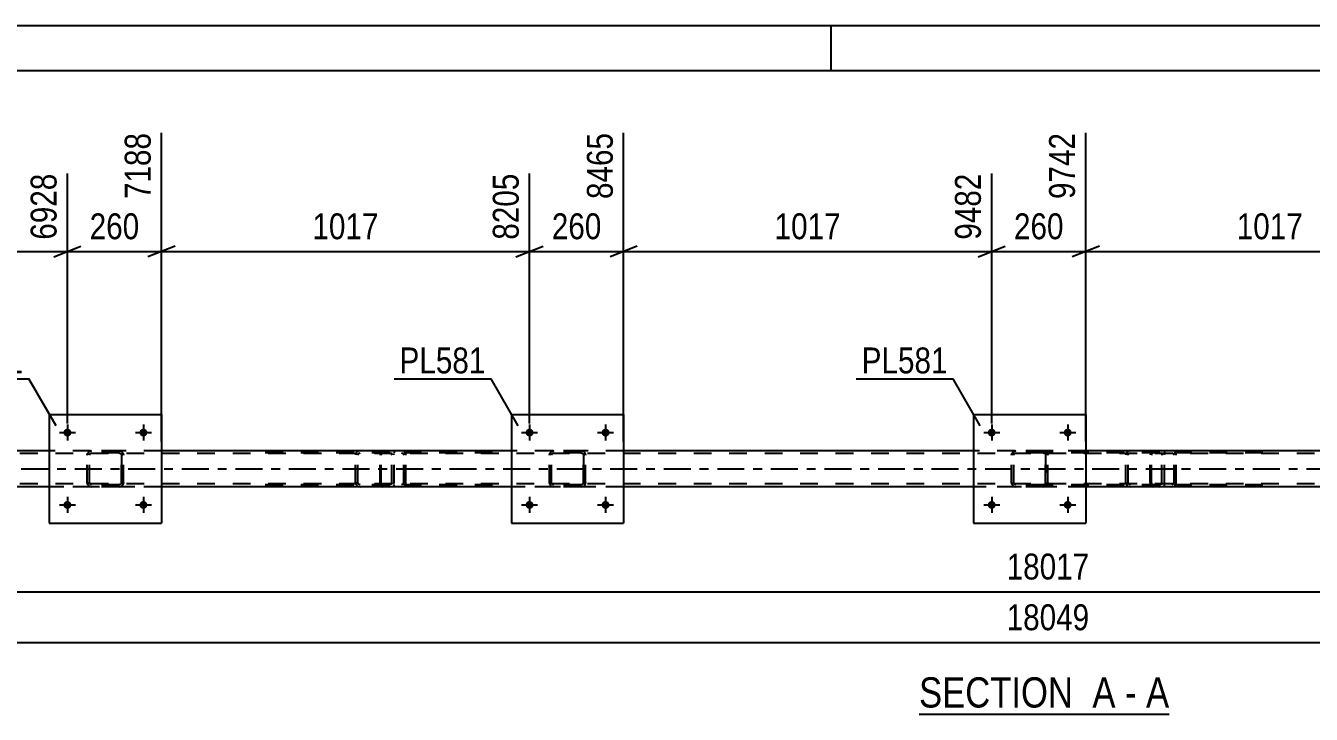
# Model space of a CAD drawing. Header units: millimetres. Extents: x 0 to 841, y 0 to 594.
# Drawn here: x 332 to 474.1, y 517.8 to 594 of the extents above; entities that cross this region are included whole.
import ezdxf

# ---------------------------------------------------------------- set-up
doc = ezdxf.new("R2010")
doc.units = ezdxf.units.MM
doc.linetypes.add('DXK_LINE_DOT2', pattern=[3.9198, 1.9599, -1.9599])
doc.linetypes.add('DXK_LINE_DOT3', pattern=[5.9187, 2.979, -0.9799, 0.9799, -0.9799])
doc.styles.add('Arial Narrow', font='ARIALN.TTF', dxfattribs={"height": 0.2})

# ---------------------------------------------------------------- blocks, each defined once
blk = doc.blocks.new('Unknown-247343161-1137')
at = {"color": 5, "linetype": 'Continuous'}
for p, q in [((841, 594), (0, 594)), ((421, 589), (421, 594)), ((836, 589), (5, 589))]:
    blk.add_line(p, q, dxfattribs=at)
blk = doc.blocks.new('Unknown-247343161-11 - 2302')
at = {"color": 6, "linetype": 'Continuous'}
blk.add_line((430.73, 517.83), (458.37, 517.83), dxfattribs=at)
at = {"color": 0, "linetype": 'Continuous'}
for points in [[(448.84, 518.58), (448.84, 522.08), (430.73, 522.08), (430.73, 518.58)], [(452.44, 518.58), (452.44, 522.08), (449.89, 522.08), (449.89, 518.58)], [(454.77, 518.58), (454.77, 522.08), (453.49, 522.08), (453.49, 518.58)], [(458.37, 518.58), (458.37, 522.08), (455.82, 522.08), (455.82, 518.58)]]:
    blk.add_wipeout(points, dxfattribs=at)
at = {"color": 7, "linetype": 'Continuous', "style": 'Arial Narrow'}
for s, p in [('SECTION ', (430.73, 518.58)), ('A', (449.89, 518.58)), ('A', (455.82, 518.58)), ('-', (453.49, 518.58))]:
    blk.add_text(s, height=3.34, dxfattribs=at).set_placement(p)
blk = doc.blocks.new('Part-247343161-26466 - 2302')
at = {"color": 7, "linetype": 'DXK_LINE_DOT2'}
for p, q in [((780.17, 546.67), (118.42, 546.67)), ((347, 546.99), (334.6, 546.99)), ((398.08, 546.99), (385.68, 546.99)), ((449.16, 546.99), (436.76, 546.99)), ((780.17, 543.31), (118.42, 543.31)), ((755.64, 542.99), (118.42, 542.99)), ((347, 542.99), (334.6, 542.99)), ((398.08, 542.99), (385.68, 542.99)), ((449.16, 542.99), (436.76, 542.99))]:
    blk.add_line(p, q, dxfattribs=at)
at = {"color": 2, "linetype": 'Continuous'}
for p, q in [((334.6, 546.99), (295.92, 546.99)), ((385.68, 546.99), (347, 546.99)), ((436.76, 546.99), (398.08, 546.99)), ((487.84, 546.99), (449.16, 546.99)), ((334.6, 542.99), (295.92, 542.99)), ((385.68, 542.99), (347, 542.99)), ((436.76, 542.99), (398.08, 542.99)), ((487.84, 542.99), (449.16, 542.99))]:
    blk.add_line(p, q, dxfattribs=at)
at = {"color": 7, "linetype": 'DXK_LINE_DOT3'}
blk.add_line((118.42, 544.99), (780.17, 544.99), dxfattribs=at)
blk = doc.blocks.new('Part-247343161-26350 - 2302')
at = {"color": 7, "linetype": 'DXK_LINE_DOT2'}
for p, q in [((372.19, 546.99), (357.21, 546.99)), ((372.19, 546.75), (357.21, 546.75)), ((368.48, 546.64), (368.45, 546.51)), ((368.45, 543.47), (368.45, 546.51)), ((368.49, 546.69), (368.48, 546.64)), ((368.7, 546.51), (368.72, 546.6)), ((368.7, 543.47), (368.7, 546.51)), ((368.72, 546.6), (368.78, 546.68)), ((368.96, 546.99), (368.76, 546.95)), ((368.78, 546.68), (368.86, 546.73)), ((368.86, 546.73), (368.96, 546.75)), ((372.39, 546.95), (372.19, 546.99)), ((372.19, 546.75), (372.29, 546.73)), ((372.29, 546.73), (372.37, 546.68)), ((372.37, 546.68), (372.43, 546.6)), ((372.43, 546.6), (372.45, 546.51)), ((372.45, 543.47), (372.45, 546.51)), ((372.68, 546.64), (372.67, 546.69)), ((372.7, 546.51), (372.68, 546.64)), ((372.7, 543.47), (372.7, 546.51)), ((372.19, 543.23), (357.21, 543.23)), ((372.19, 542.99), (357.21, 542.99)), ((368.45, 543.47), (368.47, 543.38)), ((368.47, 543.38), (368.49, 543.28)), ((368.72, 543.4), (368.7, 543.47)), ((368.72, 543.37), (368.72, 543.4)), ((368.78, 543.3), (368.72, 543.37)), ((368.76, 543.02), (368.96, 542.99)), ((368.86, 543.24), (368.78, 543.3)), ((368.96, 543.23), (368.86, 543.24)), ((372.29, 543.24), (372.19, 543.23)), ((372.19, 542.99), (372.39, 543.02)), ((372.37, 543.3), (372.29, 543.24)), ((372.43, 543.37), (372.37, 543.3)), ((372.43, 543.37), (372.44, 543.4)), ((372.44, 543.4), (372.45, 543.47)), ((372.67, 543.28), (372.69, 543.38)), ((372.69, 543.38), (372.7, 543.47))]:
    blk.add_line(p, q, dxfattribs=at)
for centre, start, end in [((368.94, 546.49), 110.7583, 155.68), ((368.94, 543.49), 204.32, 249.2417)]:
    blk.add_arc(centre, 0.496, start, end, dxfattribs=at)
blk = doc.blocks.new('Part-247343161-26351 - 2302')
at = {"color": 7, "linetype": 'DXK_LINE_DOT2'}
for p, q in [((457.33, 546.99), (442.34, 546.99)), ((457.33, 546.75), (442.34, 546.75)), ((453.61, 546.64), (453.58, 546.51)), ((453.58, 543.47), (453.58, 546.51)), ((453.62, 546.69), (453.61, 546.64)), ((453.84, 546.51), (453.86, 546.6)), ((453.84, 543.47), (453.84, 546.51)), ((453.86, 546.6), (453.91, 546.68)), ((454.09, 546.99), (453.9, 546.95)), ((453.91, 546.68), (454, 546.73)), ((454, 546.73), (454.09, 546.75)), ((457.52, 546.95), (457.33, 546.99)), ((457.33, 546.75), (457.43, 546.73)), ((457.43, 546.73), (457.51, 546.68)), ((457.51, 546.68), (457.56, 546.6)), ((457.56, 546.6), (457.58, 546.51)), ((457.58, 543.47), (457.58, 546.51)), ((457.81, 546.64), (457.8, 546.69)), ((457.84, 546.51), (457.81, 546.64)), ((457.84, 543.47), (457.84, 546.51)), ((457.33, 543.23), (442.34, 543.23)), ((457.33, 542.99), (442.34, 542.99)), ((453.58, 543.47), (453.6, 543.38)), ((453.6, 543.38), (453.62, 543.28)), ((453.85, 543.4), (453.84, 543.47)), ((453.86, 543.37), (453.85, 543.4)), ((453.91, 543.3), (453.86, 543.37)), ((453.9, 543.02), (454.09, 542.99)), ((454, 543.24), (453.91, 543.3)), ((454.09, 543.23), (454, 543.24)), ((457.43, 543.24), (457.33, 543.23)), ((457.33, 542.99), (457.52, 543.02)), ((457.51, 543.3), (457.43, 543.24)), ((457.56, 543.37), (457.51, 543.3)), ((457.56, 543.37), (457.57, 543.4)), ((457.57, 543.4), (457.58, 543.47)), ((457.8, 543.28), (457.82, 543.38)), ((457.82, 543.38), (457.84, 543.47))]:
    blk.add_line(p, q, dxfattribs=at)
for centre, start, end in [((454.07, 546.49), 110.7583, 155.68), ((454.07, 543.49), 204.32, 249.2417)]:
    blk.add_arc(centre, 0.496, start, end, dxfattribs=at)
blk = doc.blocks.new('Bolt-247343161-26483 - 2302')
at = {"linetype": 'Continuous'}
for points in [[(439.2, 548.99, -1), (438.32, 548.99, -1)], [(447.6, 548.99, -1), (446.72, 548.99, -1)]]:
    blk.add_hatch(color=1, dxfattribs=at).paths.add_polyline_path(points)
at = {"color": 1, "linetype": 'Continuous'}
for p, q in [((437.88, 548.99), (439.64, 548.99)), ((438.76, 549.87), (438.76, 548.11)), ((446.28, 548.99), (448.04, 548.99)), ((447.16, 549.87), (447.16, 548.11))]:
    blk.add_line(p, q, dxfattribs=at)
blk = doc.blocks.new('Bolt-247343161-26478 - 2302')
at = {"linetype": 'Continuous'}
for points in [[(337.04, 540.99, -1), (336.16, 540.99, -1)], [(345.44, 540.99, -1), (344.56, 540.99, -1)]]:
    blk.add_hatch(color=1, dxfattribs=at).paths.add_polyline_path(points)
at = {"color": 1, "linetype": 'Continuous'}
for p, q in [((336.6, 541.87), (336.6, 540.11)), ((345, 541.87), (345, 540.11)), ((335.72, 540.99), (337.48, 540.99)), ((344.12, 540.99), (345.88, 540.99))]:
    blk.add_line(p, q, dxfattribs=at)
blk = doc.blocks.new('Part-247343161-26358 - 2302')
at = {"color": 7, "linetype": 'DXK_LINE_DOT2'}
for p, q in [((371.18, 546.69), (371.16, 546.51)), ((371.16, 543.47), (371.16, 546.51)), ((371.24, 546.85), (371.18, 546.69)), ((371.32, 546.95), (371.24, 546.85)), ((371.29, 546.51), (371.3, 546.6)), ((371.29, 543.47), (371.29, 546.51)), ((371.3, 546.6), (371.33, 546.68)), ((371.43, 546.99), (371.32, 546.95)), ((371.33, 546.68), (371.38, 546.73)), ((371.38, 546.73), (371.43, 546.75)), ((383.58, 546.99), (371.43, 546.99)), ((383.58, 546.75), (371.43, 546.75)), ((372.7, 546.99), (372.7, 546.75)), ((373.71, 546.95), (373.52, 546.99)), ((373.52, 546.75), (373.62, 546.73)), ((373.62, 546.73), (373.7, 546.68)), ((373.7, 546.68), (373.75, 546.6)), ((373.75, 546.6), (373.77, 546.51)), ((373.77, 543.47), (373.77, 546.51)), ((373.99, 546.64), (373.98, 546.69)), ((374.02, 546.51), (373.99, 546.64)), ((374.02, 543.47), (374.02, 546.51)), ((371.16, 543.47), (371.18, 543.28)), ((371.18, 543.28), (371.24, 543.13)), ((371.24, 543.13), (371.32, 543.02)), ((371.3, 543.37), (371.29, 543.47)), ((371.33, 543.3), (371.3, 543.37)), ((371.32, 543.02), (371.43, 542.99)), ((371.38, 543.24), (371.33, 543.3)), ((371.43, 543.23), (371.38, 543.24)), ((383.58, 543.23), (371.43, 543.23)), ((383.58, 542.99), (371.43, 542.99)), ((372.7, 542.99), (372.7, 543.23)), ((373.62, 543.24), (373.52, 543.23)), ((373.52, 542.99), (373.71, 543.02)), ((373.7, 543.3), (373.62, 543.24)), ((373.75, 543.37), (373.7, 543.3)), ((373.75, 543.37), (373.76, 543.4)), ((373.76, 543.4), (373.77, 543.47)), ((373.98, 543.28), (374, 543.38)), ((374, 543.38), (374.02, 543.47))]:
    blk.add_line(p, q, dxfattribs=at)
blk = doc.blocks.new('Part-247343161-26359 - 2302')
at = {"color": 7, "linetype": 'DXK_LINE_DOT2'}
for p, q in [((456.31, 546.69), (456.29, 546.51)), ((456.29, 543.47), (456.29, 546.51)), ((456.37, 546.85), (456.31, 546.69)), ((456.46, 546.95), (456.37, 546.85)), ((456.43, 546.51), (456.44, 546.6)), ((456.43, 543.47), (456.43, 546.51)), ((456.44, 546.6), (456.47, 546.68)), ((456.56, 546.99), (456.46, 546.95)), ((456.47, 546.68), (456.51, 546.73)), ((456.51, 546.73), (456.56, 546.75)), ((468.72, 546.99), (456.56, 546.99)), ((468.72, 546.75), (456.56, 546.75)), ((457.84, 546.99), (457.84, 546.75)), ((458.85, 546.95), (458.65, 546.99)), ((458.65, 546.75), (458.75, 546.73)), ((458.75, 546.73), (458.83, 546.68)), ((458.83, 546.68), (458.89, 546.6)), ((458.89, 546.6), (458.91, 546.51)), ((458.91, 543.47), (458.91, 546.51)), ((459.13, 546.64), (459.12, 546.69)), ((459.16, 546.51), (459.13, 546.64)), ((459.16, 543.47), (459.16, 546.51)), ((456.29, 543.47), (456.31, 543.28)), ((456.31, 543.28), (456.37, 543.13)), ((456.37, 543.13), (456.46, 543.02)), ((456.44, 543.37), (456.43, 543.47)), ((456.47, 543.3), (456.44, 543.37)), ((456.46, 543.02), (456.56, 542.99)), ((456.51, 543.24), (456.47, 543.3)), ((456.56, 543.23), (456.51, 543.24)), ((468.72, 543.23), (456.56, 543.23)), ((468.72, 542.99), (456.56, 542.99)), ((457.84, 542.99), (457.84, 543.23)), ((458.75, 543.24), (458.65, 543.23)), ((458.65, 542.99), (458.85, 543.02)), ((458.83, 543.3), (458.75, 543.24)), ((458.89, 543.37), (458.83, 543.3)), ((458.89, 543.4), (458.91, 543.47)), ((458.89, 543.37), (458.89, 543.4)), ((459.12, 543.28), (459.14, 543.38)), ((459.14, 543.38), (459.16, 543.47))]:
    blk.add_line(p, q, dxfattribs=at)
blk = doc.blocks.new('Bolt-247343161-26482 - 2302')
at = {"linetype": 'Continuous'}
for points in [[(439.2, 540.99, -1), (438.32, 540.99, -1)], [(447.6, 540.99, -1), (446.72, 540.99, -1)]]:
    blk.add_hatch(color=1, dxfattribs=at).paths.add_polyline_path(points)
at = {"color": 1, "linetype": 'Continuous'}
for p, q in [((438.76, 541.87), (438.76, 540.11)), ((447.16, 541.87), (447.16, 540.11)), ((437.88, 540.99), (439.64, 540.99)), ((446.28, 540.99), (448.04, 540.99))]:
    blk.add_line(p, q, dxfattribs=at)
blk = doc.blocks.new('Part-247343161-26433 - 2302')
at = {"color": 2, "linetype": 'Continuous'}
for p, q in [((334.6, 550.98), (334.6, 538.98)), ((334.6, 550.98), (347, 550.98)), ((347, 550.98), (347, 538.98)), ((334.6, 538.98), (347, 538.98))]:
    blk.add_line(p, q, dxfattribs=at)
blk = doc.blocks.new('Part-247343161-26432 - 2302')
at = {"color": 7, "linetype": 'DXK_LINE_DOT2'}
for p, q in [((338.8, 546.5), (338.83, 546.69)), ((338.83, 546.69), (338.8, 546.5)), ((338.8, 543.46), (338.8, 546.5)), ((338.8, 543.46), (338.8, 546.5)), ((339.04, 546.5), (339.06, 546.6)), ((339.04, 543.46), (339.04, 546.5)), ((339.04, 543.46), (339.04, 546.5)), ((339.06, 546.6), (339.11, 546.67)), ((339.09, 546.95), (339.28, 546.98)), ((339.28, 546.98), (339.09, 546.95)), ((339.11, 546.67), (339.19, 546.73)), ((339.19, 546.73), (339.28, 546.74)), ((342.32, 546.98), (339.28, 546.98)), ((342.32, 546.74), (339.28, 546.74)), ((342.32, 546.98), (342.5, 546.95)), ((342.5, 546.95), (342.32, 546.98)), ((342.32, 546.74), (342.41, 546.73)), ((342.41, 546.73), (342.49, 546.67)), ((342.49, 546.67), (342.54, 546.6)), ((342.54, 546.6), (342.56, 546.5)), ((342.56, 543.46), (342.56, 546.5)), ((342.56, 546.5), (342.56, 543.46)), ((342.76, 546.69), (342.8, 546.5)), ((342.8, 546.5), (342.76, 546.69)), ((342.8, 543.46), (342.8, 546.5)), ((342.8, 543.46), (342.8, 546.5)), ((338.83, 543.28), (338.8, 543.46)), ((338.8, 543.46), (338.83, 543.28)), ((339.06, 543.37), (339.04, 543.46)), ((339.11, 543.3), (339.06, 543.37)), ((339.28, 542.98), (339.09, 543.02)), ((339.09, 543.02), (339.28, 542.98)), ((339.19, 543.24), (339.11, 543.3)), ((339.28, 543.22), (339.19, 543.24)), ((342.32, 543.22), (339.28, 543.22)), ((342.32, 542.98), (339.28, 542.98)), ((342.41, 543.24), (342.32, 543.22)), ((342.5, 543.02), (342.32, 542.98)), ((342.32, 542.98), (342.5, 543.02)), ((342.49, 543.3), (342.41, 543.24)), ((342.54, 543.37), (342.49, 543.3)), ((342.56, 543.46), (342.54, 543.37)), ((342.8, 543.46), (342.76, 543.28)), ((342.76, 543.28), (342.8, 543.46))]:
    blk.add_line(p, q, dxfattribs=at)
at = {"color": 7, "linetype": 'DXK_LINE_DOT3'}
blk.add_line((340.8, 544.98), (340.8, 544.98), dxfattribs=at)
at = {"color": 7, "linetype": 'DXK_LINE_DOT2'}
for centre, start, end in [((339.28, 546.5), 112.5, 157.5), ((339.28, 546.5), 112.5, 157.5), ((342.32, 546.5), 22.5, 67.5), ((342.32, 546.5), 22.5, 67.5), ((339.28, 543.46), 202.5, 247.5), ((339.28, 543.46), 202.5, 247.5), ((342.32, 543.46), 292.5, 337.5), ((342.32, 543.46), 292.5, 337.5)]:
    blk.add_arc(centre, 0.48, start, end, dxfattribs=at)
blk = doc.blocks.new('Part-247343161-26434 - 2302')
at = {"color": 7, "linetype": 'DXK_LINE_DOT2'}
for p, q in [((389.88, 546.5), (389.91, 546.69)), ((389.91, 546.69), (389.88, 546.5)), ((389.88, 543.46), (389.88, 546.5)), ((389.88, 543.46), (389.88, 546.5)), ((390.12, 546.5), (390.14, 546.6)), ((390.12, 543.46), (390.12, 546.5)), ((390.12, 543.46), (390.12, 546.5)), ((390.14, 546.6), (390.19, 546.67)), ((390.17, 546.95), (390.36, 546.98)), ((390.36, 546.98), (390.17, 546.95)), ((390.19, 546.67), (390.27, 546.73)), ((390.27, 546.73), (390.36, 546.74)), ((393.4, 546.98), (390.36, 546.98)), ((393.4, 546.74), (390.36, 546.74)), ((393.4, 546.98), (393.58, 546.95)), ((393.58, 546.95), (393.4, 546.98)), ((393.4, 546.74), (393.49, 546.73)), ((393.49, 546.73), (393.57, 546.67)), ((393.57, 546.67), (393.62, 546.6)), ((393.62, 546.6), (393.64, 546.5)), ((393.64, 543.46), (393.64, 546.5)), ((393.64, 546.5), (393.64, 543.46)), ((393.84, 546.69), (393.88, 546.5)), ((393.88, 546.5), (393.84, 546.69)), ((393.88, 543.46), (393.88, 546.5)), ((393.88, 543.46), (393.88, 546.5)), ((389.91, 543.28), (389.88, 543.46)), ((389.88, 543.46), (389.91, 543.28)), ((390.14, 543.37), (390.12, 543.46)), ((390.19, 543.3), (390.14, 543.37)), ((390.36, 542.98), (390.17, 543.02)), ((390.17, 543.02), (390.36, 542.98)), ((390.27, 543.24), (390.19, 543.3)), ((390.36, 543.22), (390.27, 543.24)), ((393.4, 543.22), (390.36, 543.22)), ((393.4, 542.98), (390.36, 542.98)), ((393.49, 543.24), (393.4, 543.22)), ((393.58, 543.02), (393.4, 542.98)), ((393.4, 542.98), (393.58, 543.02)), ((393.57, 543.3), (393.49, 543.24)), ((393.62, 543.37), (393.57, 543.3)), ((393.64, 543.46), (393.62, 543.37)), ((393.88, 543.46), (393.84, 543.28)), ((393.84, 543.28), (393.88, 543.46))]:
    blk.add_line(p, q, dxfattribs=at)
at = {"color": 7, "linetype": 'DXK_LINE_DOT3'}
blk.add_line((391.88, 544.98), (391.88, 544.98), dxfattribs=at)
at = {"color": 7, "linetype": 'DXK_LINE_DOT2'}
for centre, start, end in [((390.36, 546.5), 112.5, 157.5), ((390.36, 546.5), 112.5, 157.5), ((393.4, 546.5), 22.5, 67.5), ((393.4, 546.5), 22.5, 67.5), ((390.36, 543.46), 202.5, 247.5), ((390.36, 543.46), 202.5, 247.5), ((393.4, 543.46), 292.5, 337.5), ((393.4, 543.46), 292.5, 337.5)]:
    blk.add_arc(centre, 0.48, start, end, dxfattribs=at)
blk = doc.blocks.new('Part-247343161-26435 - 2302')
at = {"color": 2, "linetype": 'Continuous'}
for p, q in [((385.68, 550.98), (385.68, 538.98)), ((385.68, 550.98), (398.08, 550.98)), ((398.08, 550.98), (398.08, 538.98)), ((385.68, 538.98), (398.08, 538.98))]:
    blk.add_line(p, q, dxfattribs=at)
blk = doc.blocks.new('Part-247343161-26436 - 2302')
at = {"color": 7, "linetype": 'DXK_LINE_DOT2'}
for p, q in [((440.96, 546.5), (440.99, 546.69)), ((440.99, 546.69), (440.96, 546.5)), ((440.96, 543.46), (440.96, 546.5)), ((440.96, 543.46), (440.96, 546.5)), ((441.2, 546.5), (441.22, 546.6)), ((441.2, 543.46), (441.2, 546.5)), ((441.2, 543.46), (441.2, 546.5)), ((441.22, 546.6), (441.27, 546.67)), ((441.25, 546.95), (441.44, 546.98)), ((441.44, 546.98), (441.25, 546.95)), ((441.27, 546.67), (441.35, 546.73)), ((441.35, 546.73), (441.44, 546.74)), ((444.48, 546.98), (441.44, 546.98)), ((444.48, 546.74), (441.44, 546.74)), ((444.48, 546.98), (444.66, 546.95)), ((444.66, 546.95), (444.48, 546.98)), ((444.48, 546.74), (444.57, 546.73)), ((444.57, 546.73), (444.65, 546.67)), ((444.65, 546.67), (444.7, 546.6)), ((444.7, 546.6), (444.72, 546.5)), ((444.72, 543.46), (444.72, 546.5)), ((444.72, 546.5), (444.72, 543.46)), ((444.92, 546.69), (444.96, 546.5)), ((444.96, 546.5), (444.92, 546.69)), ((444.96, 543.46), (444.96, 546.5)), ((444.96, 543.46), (444.96, 546.5)), ((440.99, 543.28), (440.96, 543.46)), ((440.96, 543.46), (440.99, 543.28)), ((441.22, 543.37), (441.2, 543.46)), ((441.27, 543.3), (441.22, 543.37)), ((441.44, 542.98), (441.25, 543.02)), ((441.25, 543.02), (441.44, 542.98)), ((441.35, 543.24), (441.27, 543.3)), ((441.44, 543.22), (441.35, 543.24)), ((444.48, 543.22), (441.44, 543.22)), ((444.48, 542.98), (441.44, 542.98)), ((444.57, 543.24), (444.48, 543.22)), ((444.66, 543.02), (444.48, 542.98)), ((444.48, 542.98), (444.66, 543.02)), ((444.65, 543.3), (444.57, 543.24)), ((444.7, 543.37), (444.65, 543.3)), ((444.72, 543.46), (444.7, 543.37)), ((444.96, 543.46), (444.92, 543.28)), ((444.92, 543.28), (444.96, 543.46))]:
    blk.add_line(p, q, dxfattribs=at)
at = {"color": 7, "linetype": 'DXK_LINE_DOT3'}
blk.add_line((442.96, 544.98), (442.96, 544.98), dxfattribs=at)
at = {"color": 7, "linetype": 'DXK_LINE_DOT2'}
for centre, start, end in [((441.44, 546.5), 112.5, 157.5), ((441.44, 546.5), 112.5, 157.5), ((444.48, 546.5), 22.5, 67.5), ((444.48, 546.5), 22.5, 67.5), ((441.44, 543.46), 202.5, 247.5), ((441.44, 543.46), 202.5, 247.5), ((444.48, 543.46), 292.5, 337.5), ((444.48, 543.46), 292.5, 337.5)]:
    blk.add_arc(centre, 0.48, start, end, dxfattribs=at)
blk = doc.blocks.new('Part-247343161-26437 - 2302')
at = {"color": 2, "linetype": 'Continuous'}
for p, q in [((436.76, 550.98), (436.76, 538.98)), ((436.76, 550.98), (449.16, 550.98)), ((449.16, 550.98), (449.16, 538.98)), ((436.76, 538.98), (449.16, 538.98))]:
    blk.add_line(p, q, dxfattribs=at)
blk = doc.blocks.new('Bolt-247343161-26479 - 2302')
at = {"linetype": 'Continuous'}
for points in [[(337.04, 548.99, -1), (336.16, 548.99, -1)], [(345.44, 548.99, -1), (344.56, 548.99, -1)]]:
    blk.add_hatch(color=1, dxfattribs=at).paths.add_polyline_path(points)
at = {"color": 1, "linetype": 'Continuous'}
for p, q in [((335.72, 548.99), (337.48, 548.99)), ((336.6, 549.87), (336.6, 548.11)), ((344.12, 548.99), (345.88, 548.99)), ((345, 549.87), (345, 548.11))]:
    blk.add_line(p, q, dxfattribs=at)
blk = doc.blocks.new('Bolt-247343161-26480 - 2302')
at = {"linetype": 'Continuous'}
for points in [[(388.12, 540.99, -1), (387.24, 540.99, -1)], [(396.52, 540.99, -1), (395.64, 540.99, -1)]]:
    blk.add_hatch(color=1, dxfattribs=at).paths.add_polyline_path(points)
at = {"color": 1, "linetype": 'Continuous'}
for p, q in [((387.68, 541.87), (387.68, 540.11)), ((396.08, 541.87), (396.08, 540.11)), ((386.8, 540.99), (388.56, 540.99)), ((395.2, 540.99), (396.96, 540.99))]:
    blk.add_line(p, q, dxfattribs=at)
blk = doc.blocks.new('Bolt-247343161-26481 - 2302')
at = {"linetype": 'Continuous'}
for points in [[(388.12, 548.99, -1), (387.24, 548.99, -1)], [(396.52, 548.99, -1), (395.64, 548.99, -1)]]:
    blk.add_hatch(color=1, dxfattribs=at).paths.add_polyline_path(points)
at = {"color": 1, "linetype": 'Continuous'}
for p, q in [((386.8, 548.99), (388.56, 548.99)), ((387.68, 549.87), (387.68, 548.11)), ((395.2, 548.99), (396.96, 548.99)), ((396.08, 549.87), (396.08, 548.11))]:
    blk.add_line(p, q, dxfattribs=at)
blk = doc.blocks.new('StraightDimension-247343161-41032 - 2302')
at = {"color": 7, "linetype": 'Continuous'}
for p, q in [((347, 547.99), (347, 582.15)), ((387.68, 549.99), (387.68, 577.65)), ((348.5, 569.63), (345.5, 568.43)), ((347, 569.03), (387.68, 569.03)), ((386.18, 568.43), (389.18, 569.63))]:
    blk.add_line(p, q, dxfattribs=at)
at = {"color": 0}
blk.add_wipeout([(371.59, 569.78), (371.59, 573.98), (363.08, 573.98), (363.08, 569.78)], dxfattribs=at)
at = {"color": 3, "style": 'Arial Narrow'}
blk.add_text('1017', height=2.863, dxfattribs=at).set_placement((363.68, 570.38))
at = {"color": 0, "linetype": 'Continuous'}
blk.add_wipeout([(387.08, 578.25), (382.88, 578.25), (382.88, 569.73), (387.08, 569.73)], dxfattribs=at)
at = {"color": 3, "linetype": 'Continuous', "style": 'Arial Narrow'}
blk.add_text('8205', height=2.863, rotation=90.0002, dxfattribs=at).set_placement((386.48, 570.33))
blk = doc.blocks.new('StraightDimension-247343161-2472 - 2302')
at = {"color": 7, "linetype": 'Continuous'}
blk.add_line((109.16, 525.78), (780.81, 525.78), dxfattribs=at)
at = {"color": 0}
blk.add_wipeout([(450.15, 526.53), (450.15, 530.73), (439.81, 530.73), (439.81, 526.53)], dxfattribs=at)
at = {"color": 3, "style": 'Arial Narrow'}
blk.add_text('18049', height=2.863, dxfattribs=at).set_placement((440.41, 527.13))
blk = doc.blocks.new('StraightDimension-247343161-30244 - 2302')
at = {"color": 7, "linetype": 'Continuous'}
blk.add_line((109.8, 531.39), (780.17, 531.39), dxfattribs=at)
at = {"color": 0}
blk.add_wipeout([(450.15, 532.14), (450.15, 536.34), (439.81, 536.34), (439.81, 532.14)], dxfattribs=at)
at = {"color": 3, "style": 'Arial Narrow'}
blk.add_text('18017', height=2.863, dxfattribs=at).set_placement((440.41, 532.74))
blk = doc.blocks.new('StraightDimension-247343161-41028 - 2302')
at = {"color": 7, "linetype": 'Continuous'}
for p, q in [((449.16, 547.99), (449.16, 582.15)), ((489.84, 549.99), (489.84, 579.47)), ((450.66, 569.63), (447.66, 568.43)), ((449.16, 569.03), (489.84, 569.03)), ((488.34, 568.43), (491.34, 569.63))]:
    blk.add_line(p, q, dxfattribs=at)
at = {"color": 0}
blk.add_wipeout([(473.75, 569.78), (473.75, 573.98), (465.24, 573.98), (465.24, 569.78)], dxfattribs=at)
at = {"color": 3, "style": 'Arial Narrow'}
blk.add_text('1017', height=2.863, dxfattribs=at).set_placement((465.84, 570.38))
at = {"color": 0, "linetype": 'Continuous'}
blk.add_wipeout([(489.24, 580.07), (485.04, 580.07), (485.04, 569.73), (489.24, 569.73)], dxfattribs=at)
at = {"color": 3, "linetype": 'Continuous', "style": 'Arial Narrow'}
blk.add_text('10759', height=2.863, rotation=90.0002, dxfattribs=at).set_placement((488.64, 570.33))
blk = doc.blocks.new('StraightDimension-247343161-41029 - 2302')
at = {"color": 7, "linetype": 'Continuous'}
for p, q in [((449.16, 547.99), (449.16, 582.15)), ((438.76, 549.99), (438.76, 577.65)), ((437.26, 568.43), (440.26, 569.63)), ((438.76, 569.03), (449.16, 569.03)), ((450.66, 569.63), (447.66, 568.43))]:
    blk.add_line(p, q, dxfattribs=at)
at = {"color": 0}
blk.add_wipeout([(447.3, 569.78), (447.3, 573.98), (440.62, 573.98), (440.62, 569.78)], dxfattribs=at)
at = {"color": 3, "style": 'Arial Narrow'}
blk.add_text('260', height=2.863, dxfattribs=at).set_placement((441.22, 570.38))
at = {"color": 0, "linetype": 'Continuous'}
blk.add_wipeout([(448.56, 582.75), (444.36, 582.75), (444.36, 574.23), (448.56, 574.23)], dxfattribs=at)
at = {"color": 3, "linetype": 'Continuous', "style": 'Arial Narrow'}
blk.add_text('9742', height=2.863, rotation=90.0002, dxfattribs=at).set_placement((447.96, 574.83))
blk = doc.blocks.new('StraightDimension-247343161-41030 - 2302')
at = {"color": 7, "linetype": 'Continuous'}
for p, q in [((398.08, 547.99), (398.08, 582.15)), ((438.76, 549.99), (438.76, 577.65)), ((399.58, 569.63), (396.58, 568.43)), ((398.08, 569.03), (438.76, 569.03)), ((437.26, 568.43), (440.26, 569.63))]:
    blk.add_line(p, q, dxfattribs=at)
at = {"color": 0}
blk.add_wipeout([(422.67, 569.78), (422.67, 573.98), (414.16, 573.98), (414.16, 569.78)], dxfattribs=at)
at = {"color": 3, "style": 'Arial Narrow'}
blk.add_text('1017', height=2.863, dxfattribs=at).set_placement((414.76, 570.38))
at = {"color": 0, "linetype": 'Continuous'}
blk.add_wipeout([(438.16, 578.25), (433.96, 578.25), (433.96, 569.73), (438.16, 569.73)], dxfattribs=at)
at = {"color": 3, "linetype": 'Continuous', "style": 'Arial Narrow'}
blk.add_text('9482', height=2.863, rotation=90.0002, dxfattribs=at).set_placement((437.56, 570.33))
blk = doc.blocks.new('StraightDimension-247343161-41031 - 2302')
at = {"color": 7, "linetype": 'Continuous'}
for p, q in [((398.08, 547.99), (398.08, 582.15)), ((387.68, 549.99), (387.68, 577.65)), ((386.18, 568.43), (389.18, 569.63)), ((387.68, 569.03), (398.08, 569.03)), ((399.58, 569.63), (396.58, 568.43))]:
    blk.add_line(p, q, dxfattribs=at)
at = {"color": 0}
blk.add_wipeout([(396.22, 569.78), (396.22, 573.98), (389.54, 573.98), (389.54, 569.78)], dxfattribs=at)
at = {"color": 3, "style": 'Arial Narrow'}
blk.add_text('260', height=2.863, dxfattribs=at).set_placement((390.14, 570.38))
at = {"color": 0, "linetype": 'Continuous'}
blk.add_wipeout([(397.48, 582.75), (393.28, 582.75), (393.28, 574.23), (397.48, 574.23)], dxfattribs=at)
at = {"color": 3, "linetype": 'Continuous', "style": 'Arial Narrow'}
blk.add_text('8465', height=2.863, rotation=90.0002, dxfattribs=at).set_placement((396.88, 574.83))
blk = doc.blocks.new('StraightDimension-247343161-41033 - 2302')
at = {"color": 7, "linetype": 'Continuous'}
for p, q in [((347, 547.99), (347, 582.15)), ((336.6, 549.99), (336.6, 577.65)), ((335.1, 568.43), (338.1, 569.63)), ((336.6, 569.03), (347, 569.03)), ((348.5, 569.63), (345.5, 568.43))]:
    blk.add_line(p, q, dxfattribs=at)
at = {"color": 0}
blk.add_wipeout([(345.14, 569.78), (345.14, 573.98), (338.46, 573.98), (338.46, 569.78)], dxfattribs=at)
at = {"color": 3, "style": 'Arial Narrow'}
blk.add_text('260', height=2.863, dxfattribs=at).set_placement((339.06, 570.38))
at = {"color": 0, "linetype": 'Continuous'}
blk.add_wipeout([(346.4, 582.75), (342.2, 582.75), (342.2, 574.23), (346.4, 574.23)], dxfattribs=at)
at = {"color": 3, "linetype": 'Continuous', "style": 'Arial Narrow'}
blk.add_text('7188', height=2.863, rotation=90.0002, dxfattribs=at).set_placement((345.8, 574.83))
blk = doc.blocks.new('StraightDimension-247343161-41034 - 2302')
at = {"color": 7, "linetype": 'Continuous'}
for p, q in [((295.92, 547.99), (295.92, 582.15)), ((336.6, 549.99), (336.6, 577.65)), ((297.42, 569.63), (294.42, 568.43)), ((295.92, 569.03), (336.6, 569.03)), ((335.1, 568.43), (338.1, 569.63))]:
    blk.add_line(p, q, dxfattribs=at)
at = {"color": 0}
blk.add_wipeout([(320.51, 569.78), (320.51, 573.98), (312, 573.98), (312, 569.78)], dxfattribs=at)
at = {"color": 3, "style": 'Arial Narrow'}
blk.add_text('1017', height=2.863, dxfattribs=at).set_placement((312.6, 570.38))
at = {"color": 0, "linetype": 'Continuous'}
blk.add_wipeout([(336, 578.25), (331.8, 578.25), (331.8, 569.73), (336, 569.73)], dxfattribs=at)
at = {"color": 3, "linetype": 'Continuous', "style": 'Arial Narrow'}
blk.add_text('6928', height=2.863, rotation=90.0002, dxfattribs=at).set_placement((335.4, 570.33))
blk = doc.blocks.new('Mark-247343161-42014 - 2302')
at = {"color": 0}
blk.add_wipeout([(382.82, 555.54), (382.82, 558.54), (373.31, 558.54), (373.31, 555.54)], dxfattribs=at)
blk.add_wipeout([(382.82, 555.54), (382.82, 558.54), (373.31, 558.54), (373.31, 555.54)], dxfattribs=at)
at = {"color": 30, "linetype": 'Continuous'}
for p in [(372.71, 554.94), (386.42, 549.74)]:
    blk.add_line(p, (383.42, 554.94), dxfattribs=at)
at = {"color": 3, "style": 'Arial Narrow'}
blk.add_text('PL581', height=2.863, dxfattribs=at).set_placement((373.31, 555.54))
blk = doc.blocks.new('Mark-247343161-42011 - 2302')
at = {"color": 0}
blk.add_wipeout([(331.74, 555.54), (331.74, 558.54), (322.23, 558.54), (322.23, 555.54)], dxfattribs=at)
blk.add_wipeout([(331.74, 555.54), (331.74, 558.54), (322.23, 558.54), (322.23, 555.54)], dxfattribs=at)
at = {"color": 30, "linetype": 'Continuous'}
for p in [(321.63, 554.94), (335.34, 549.74)]:
    blk.add_line(p, (332.34, 554.94), dxfattribs=at)
at = {"color": 3, "style": 'Arial Narrow'}
blk.add_text('PL581', height=2.863, dxfattribs=at).set_placement((322.23, 555.54))
blk = doc.blocks.new('Mark-247343161-42017 - 2302')
at = {"color": 0}
blk.add_wipeout([(433.9, 555.54), (433.9, 558.54), (424.39, 558.54), (424.39, 555.54)], dxfattribs=at)
blk.add_wipeout([(433.9, 555.54), (433.9, 558.54), (424.39, 558.54), (424.39, 555.54)], dxfattribs=at)
at = {"color": 30, "linetype": 'Continuous'}
for p in [(423.79, 554.94), (437.5, 549.74)]:
    blk.add_line(p, (434.5, 554.94), dxfattribs=at)
at = {"color": 3, "style": 'Arial Narrow'}
blk.add_text('PL581', height=2.863, dxfattribs=at).set_placement((424.39, 555.54))

msp = doc.modelspace()

# ---------------------------------------------------------------- block references
for name in ['Unknown-247343161-1137', 'Part-247343161-26433 - 2302', 'Part-247343161-26435 - 2302', 'Part-247343161-26437 - 2302', 'Part-247343161-26466 - 2302', 'Bolt-247343161-26479 - 2302', 'Bolt-247343161-26481 - 2302', 'Bolt-247343161-26483 - 2302', 'Part-247343161-26432 - 2302', 'Part-247343161-26350 - 2302', 'Part-247343161-26358 - 2302', 'Part-247343161-26434 - 2302', 'Part-247343161-26436 - 2302', 'Part-247343161-26351 - 2302', 'Part-247343161-26359 - 2302', 'Bolt-247343161-26478 - 2302', 'Bolt-247343161-26480 - 2302', 'Bolt-247343161-26482 - 2302']:
    msp.add_blockref(name, (0, 0))

# ---------------------------------------------------------------- next in the draw order: block references
for name in ['StraightDimension-247343161-41032 - 2302', 'StraightDimension-247343161-41028 - 2302', 'StraightDimension-247343161-2472 - 2302', 'Unknown-247343161-11 - 2302']:
    msp.add_blockref(name, (0, 0))

# ---------------------------------------------------------------- next in the draw order: block references
for name in ['StraightDimension-247343161-41033 - 2302', 'StraightDimension-247343161-41029 - 2302', 'StraightDimension-247343161-30244 - 2302']:
    msp.add_blockref(name, (0, 0))

# ---------------------------------------------------------------- next in the draw order: block references
for name in ['StraightDimension-247343161-41034 - 2302', 'StraightDimension-247343161-41030 - 2302']:
    msp.add_blockref(name, (0, 0))

# ---------------------------------------------------------------- next in the draw order: block references
for name in ['StraightDimension-247343161-41031 - 2302', 'Mark-247343161-42011 - 2302', 'Mark-247343161-42017 - 2302']:
    msp.add_blockref(name, (0, 0))

# ---------------------------------------------------------------- next in the draw order: block references
msp.add_blockref('Mark-247343161-42014 - 2302', (0, 0))

doc.saveas('drawing.dxf')
